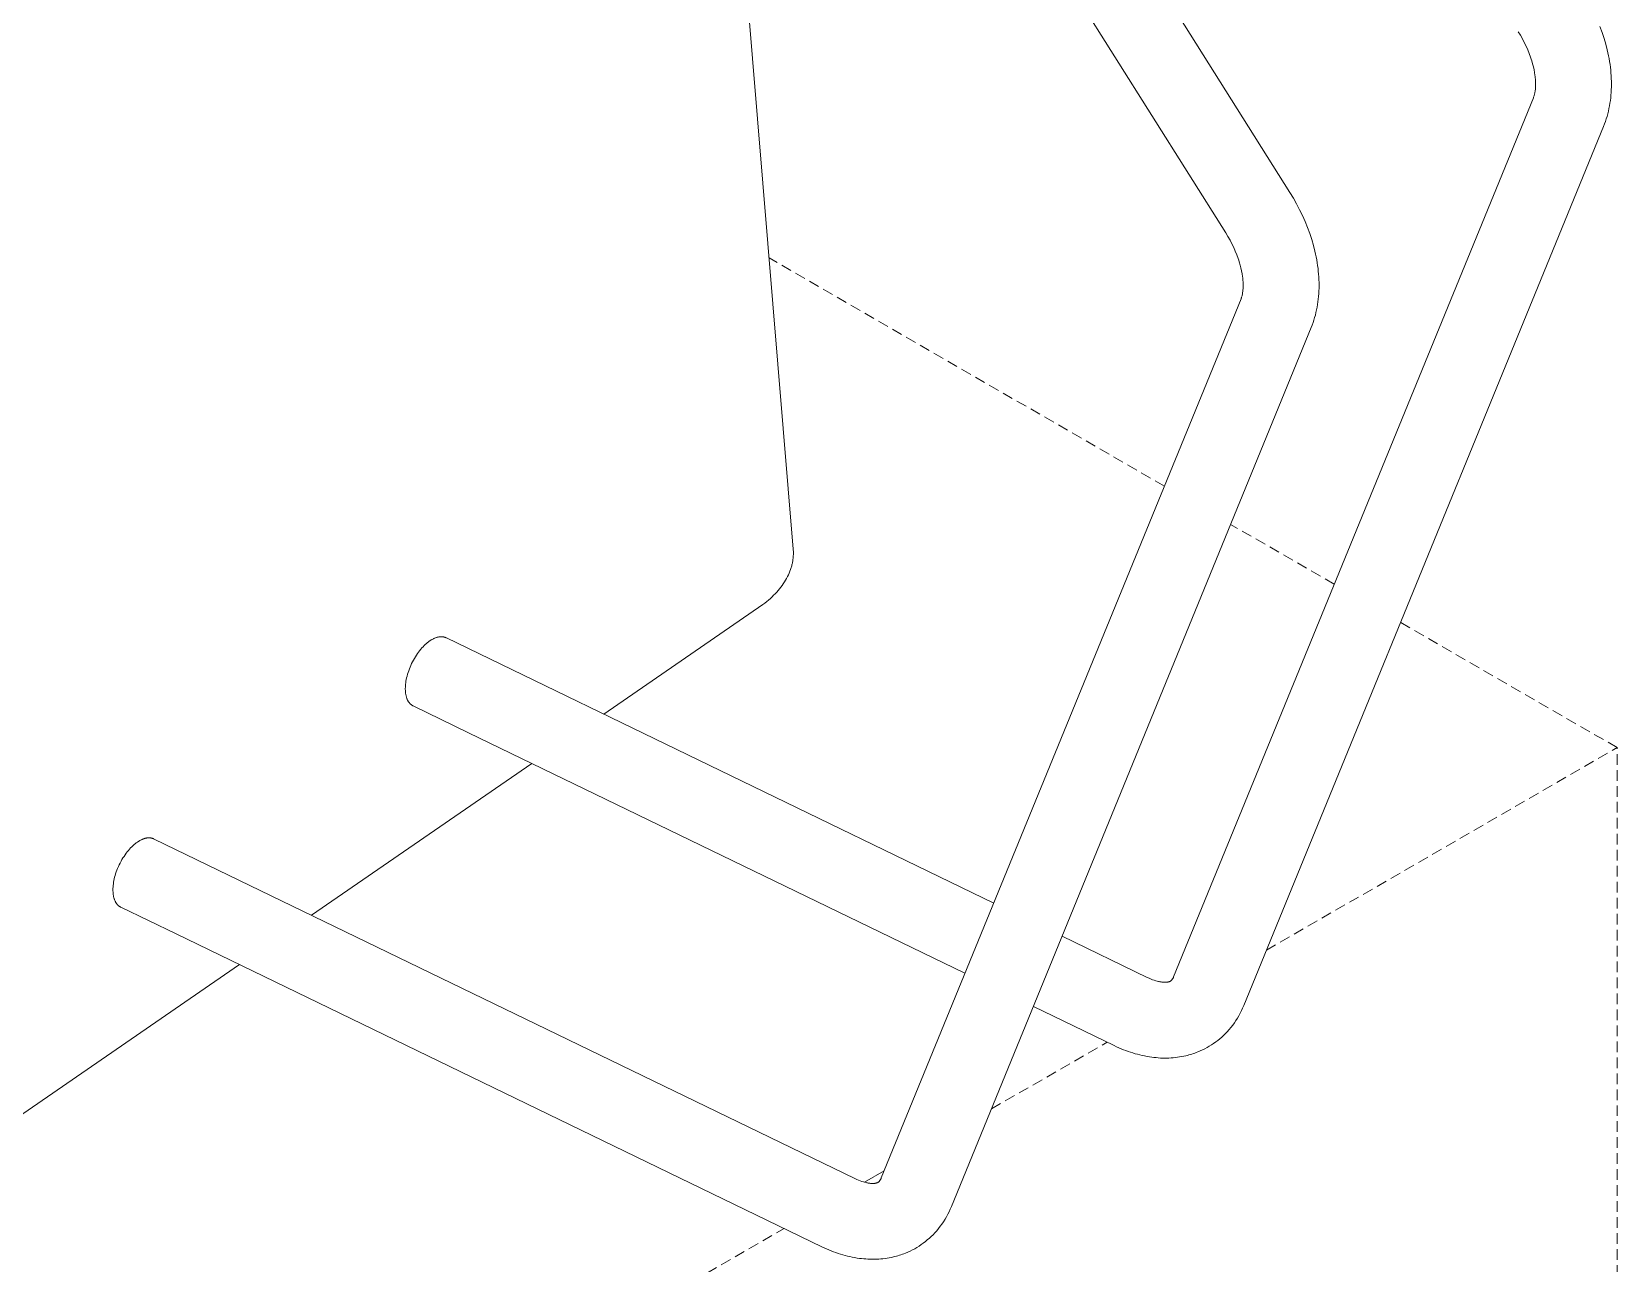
# Model space of a CAD drawing. Header units: millimetres. Extents: x -279 to 4999, y 61 to 3536.
# Drawn here: x 4810.3 to 4999.5, y 1154.3 to 1301.3 of the extents above; entities that cross this region are included whole.
import ezdxf

# ---------------------------------------------------------------- set-up
doc = ezdxf.new("R2010")
doc.units = ezdxf.units.MM
doc.linetypes.add('HIDDEN', pattern=[1.905, 1.27, -0.635])
doc.layers.add('ZANO_R', color=7, linetype='Continuous', lineweight=0)
doc.layers.add('ZANO_R_przerywana', color=7, linetype='HIDDEN', lineweight=0)

msp = doc.modelspace()

# ---------------------------------------------------------------- linework, layer by layer
at = {"layer": 'ZANO_R'}
for p, q in [((4891.04, 1360.84), (4901.14, 1239.51)), ((4913.99, 1355.79), (4960.4, 1282.07)), ((4952.74, 1277.25), (4906.33, 1350.97)), ((4997.39, 1301.89), (4997.65, 1301.17)), ((4987.89, 1300.82), (4987.63, 1301.25)), ((4988.13, 1300.39), (4987.89, 1300.82)), ((4988.36, 1299.96), (4988.13, 1300.39)), ((4988.57, 1299.52), (4988.36, 1299.96)), ((4997.65, 1301.17), (4997.89, 1300.44)), ((4997.89, 1300.44), (4998.09, 1299.75)), ((4998.09, 1299.75), (4998.26, 1299.07)), ((4988.77, 1299.08), (4988.57, 1299.52)), ((4988.94, 1298.64), (4988.77, 1299.08)), ((4989.1, 1298.21), (4988.94, 1298.64)), ((4989.18, 1297.99), (4989.1, 1298.21)), ((4989.25, 1297.78), (4989.18, 1297.99)), ((4989.35, 1297.42), (4989.25, 1297.78)), ((4998.26, 1299.07), (4998.34, 1298.72)), ((4998.34, 1298.72), (4998.41, 1298.38)), ((4998.41, 1298.38), (4998.48, 1298.04)), ((4998.48, 1298.04), (4998.53, 1297.7)), ((4989.44, 1297.06), (4989.35, 1297.42)), ((4989.52, 1296.71), (4989.44, 1297.06)), ((4989.58, 1296.38), (4989.52, 1296.71)), ((4989.63, 1296.05), (4989.58, 1296.38)), ((4989.65, 1295.89), (4989.63, 1296.05)), ((4989.67, 1295.73), (4989.65, 1295.89)), ((4998.53, 1297.7), (4998.59, 1297.35)), ((4998.59, 1297.35), (4998.63, 1297.01)), ((4998.63, 1297.01), (4998.67, 1296.67)), ((4998.67, 1296.67), (4998.7, 1296.33)), ((4998.7, 1296.33), (4998.72, 1295.99)), ((4998.72, 1295.99), (4998.74, 1295.66)), ((4989.59, 1293.84), (4989.61, 1293.93)), ((4989.61, 1293.93), (4989.63, 1294.03)), ((4989.63, 1294.03), (4989.65, 1294.13)), ((4989.65, 1294.13), (4989.66, 1294.24)), ((4989.66, 1294.24), (4989.68, 1294.35)), ((4989.69, 1295.58), (4989.67, 1295.73)), ((4989.68, 1294.35), (4989.69, 1294.47)), ((4989.7, 1295.43), (4989.69, 1295.58)), ((4989.69, 1294.47), (4989.7, 1294.59)), ((4989.7, 1295.28), (4989.7, 1295.43)), ((4989.71, 1295.13), (4989.7, 1295.28)), ((4989.7, 1294.72), (4989.71, 1294.85)), ((4989.7, 1294.59), (4989.7, 1294.72)), ((4989.71, 1294.99), (4989.71, 1295.13)), ((4989.71, 1294.85), (4989.71, 1294.99)), ((4998.72, 1294), (4998.7, 1293.67)), ((4998.74, 1294.33), (4998.72, 1294)), ((4998.74, 1295.66), (4998.75, 1295.32)), ((4998.75, 1294.66), (4998.74, 1294.33)), ((4998.75, 1295.32), (4998.75, 1294.99)), ((4998.75, 1294.99), (4998.75, 1294.66)), ((4946.52, 1188.5), (4989.45, 1293.38)), ((4989.45, 1293.38), (4989.47, 1293.44)), ((4989.47, 1293.44), (4989.5, 1293.51)), ((4989.5, 1293.51), (4989.52, 1293.59)), ((4989.52, 1293.59), (4989.55, 1293.67)), ((4989.55, 1293.67), (4989.57, 1293.75)), ((4989.57, 1293.75), (4989.59, 1293.84)), ((4998.46, 1292.07), (4998.4, 1291.76)), ((4998.53, 1292.39), (4998.46, 1292.07)), ((4998.58, 1292.71), (4998.53, 1292.39)), ((4998.63, 1293.03), (4998.58, 1292.71)), ((4998.67, 1293.35), (4998.63, 1293.03)), ((4998.7, 1293.67), (4998.67, 1293.35)), ((4997.94, 1290.25), (4997.82, 1289.95)), ((4998.04, 1290.54), (4997.94, 1290.25)), ((4998.14, 1290.84), (4998.04, 1290.54)), ((4998.23, 1291.15), (4998.14, 1290.84)), ((4998.32, 1291.45), (4998.23, 1291.15)), ((4998.4, 1291.76), (4998.32, 1291.45)), ((4997.82, 1289.95), (4954.9, 1185.07)), ((4960.4, 1282.07), (4960.81, 1281.39)), ((4960.81, 1281.39), (4961.2, 1280.71)), ((4961.2, 1280.71), (4961.56, 1280.01)), ((4961.56, 1280.01), (4961.9, 1279.31)), ((4961.9, 1279.31), (4962.22, 1278.6)), ((4953, 1276.82), (4952.74, 1277.25)), ((4962.22, 1278.6), (4962.51, 1277.89)), ((4962.51, 1277.89), (4962.77, 1277.17)), ((4962.77, 1277.17), (4963.01, 1276.44)), ((4953.25, 1276.39), (4953, 1276.82)), ((4953.48, 1275.96), (4953.25, 1276.39)), ((4953.69, 1275.52), (4953.48, 1275.96)), ((4953.88, 1275.08), (4953.69, 1275.52)), ((4954.06, 1274.64), (4953.88, 1275.08)), ((4963.01, 1276.44), (4963.21, 1275.75)), ((4963.21, 1275.75), (4963.38, 1275.07)), ((4963.38, 1275.07), (4963.46, 1274.72)), ((4954.22, 1274.21), (4954.06, 1274.64)), ((4954.29, 1273.99), (4954.22, 1274.21)), ((4954.36, 1273.78), (4954.29, 1273.99)), ((4954.47, 1273.41), (4954.36, 1273.78)), ((4954.56, 1273.06), (4954.47, 1273.41)), ((4963.46, 1274.72), (4963.53, 1274.38)), ((4963.53, 1274.38), (4963.59, 1274.04)), ((4963.59, 1274.04), (4963.65, 1273.69)), ((4963.65, 1273.69), (4963.7, 1273.35)), ((4963.7, 1273.35), (4963.75, 1273.01)), ((4954.64, 1272.71), (4954.56, 1273.06)), ((4954.7, 1272.37), (4954.64, 1272.71)), ((4954.75, 1272.05), (4954.7, 1272.37)), ((4954.77, 1271.89), (4954.75, 1272.05)), ((4954.79, 1271.73), (4954.77, 1271.89)), ((4954.8, 1271.58), (4954.79, 1271.73)), ((4954.81, 1271.42), (4954.8, 1271.58)), ((4954.82, 1271.28), (4954.81, 1271.42)), ((4954.82, 1271.13), (4954.82, 1271.28)), ((4963.75, 1273.01), (4963.78, 1272.67)), ((4963.78, 1272.67), (4963.82, 1272.33)), ((4963.82, 1272.33), (4963.84, 1271.99)), ((4963.84, 1271.99), (4963.86, 1271.66)), ((4963.86, 1271.66), (4963.87, 1271.32)), ((4963.87, 1271.32), (4963.87, 1270.98)), ((4911.64, 1164.5), (4954.57, 1269.38)), ((4954.57, 1269.38), (4954.59, 1269.44)), ((4954.59, 1269.44), (4954.62, 1269.51)), ((4954.62, 1269.51), (4954.64, 1269.59)), ((4954.64, 1269.59), (4954.66, 1269.66)), ((4954.66, 1269.66), (4954.69, 1269.75)), ((4954.69, 1269.75), (4954.71, 1269.83)), ((4954.71, 1269.83), (4954.73, 1269.93)), ((4954.73, 1269.93), (4954.75, 1270.03)), ((4954.75, 1270.03), (4954.76, 1270.13)), ((4954.76, 1270.13), (4954.78, 1270.24)), ((4954.78, 1270.24), (4954.79, 1270.35)), ((4954.79, 1270.35), (4954.8, 1270.47)), ((4954.8, 1270.47), (4954.81, 1270.59)), ((4954.81, 1270.59), (4954.82, 1270.72)), ((4954.83, 1270.99), (4954.82, 1271.13)), ((4954.82, 1270.85), (4954.83, 1270.99)), ((4954.82, 1270.72), (4954.82, 1270.85)), ((4963.78, 1269.35), (4963.74, 1269.03)), ((4963.81, 1269.67), (4963.78, 1269.35)), ((4963.84, 1270), (4963.81, 1269.67)), ((4963.86, 1270.32), (4963.84, 1270)), ((4963.87, 1270.65), (4963.86, 1270.32)), ((4963.87, 1270.98), (4963.87, 1270.65)), ((4963.44, 1267.45), (4963.35, 1267.15)), ((4963.51, 1267.76), (4963.44, 1267.45)), ((4963.58, 1268.07), (4963.51, 1267.76)), ((4963.64, 1268.39), (4963.58, 1268.07)), ((4963.7, 1268.71), (4963.64, 1268.39)), ((4963.74, 1269.03), (4963.7, 1268.71)), ((4962.94, 1265.95), (4920.01, 1161.07)), ((4963.05, 1266.25), (4962.94, 1265.95)), ((4963.16, 1266.54), (4963.05, 1266.25)), ((4963.26, 1266.84), (4963.16, 1266.54)), ((4963.35, 1267.15), (4963.26, 1266.84)), ((4901.15, 1239.4), (4901.14, 1239.51)), ((4901.16, 1239.29), (4901.15, 1239.4)), ((4901.16, 1239.18), (4901.16, 1239.29)), ((4901.16, 1239.07), (4901.16, 1239.18)), ((4901.16, 1238.96), (4901.16, 1239.07)), ((4900.82, 1237.09), (4900.86, 1237.2)), ((4900.86, 1237.2), (4900.89, 1237.31)), ((4900.89, 1237.31), (4900.93, 1237.42)), ((4900.93, 1237.42), (4900.96, 1237.53)), ((4900.96, 1237.53), (4900.99, 1237.64)), ((4900.99, 1237.64), (4901.01, 1237.75)), ((4901.01, 1237.75), (4901.04, 1237.86)), ((4901.04, 1237.86), (4901.06, 1237.97)), ((4901.06, 1237.97), (4901.08, 1238.08)), ((4901.08, 1238.08), (4901.1, 1238.19)), ((4901.1, 1238.19), (4901.11, 1238.3)), ((4901.11, 1238.3), (4901.13, 1238.41)), ((4901.13, 1238.41), (4901.14, 1238.52)), ((4901.14, 1238.52), (4901.15, 1238.63)), ((4901.15, 1238.74), (4901.16, 1238.85)), ((4901.15, 1238.63), (4901.15, 1238.74)), ((4901.16, 1238.85), (4901.16, 1238.96)), ((4899.81, 1235.18), (4899.95, 1235.39)), ((4899.95, 1235.39), (4900.09, 1235.6)), ((4900.09, 1235.6), (4900.22, 1235.81)), ((4900.22, 1235.81), (4900.35, 1236.03)), ((4900.35, 1236.03), (4900.46, 1236.24)), ((4900.46, 1236.24), (4900.56, 1236.45)), ((4900.56, 1236.45), (4900.65, 1236.66)), ((4900.65, 1236.66), (4900.74, 1236.87)), ((4900.74, 1236.87), (4900.82, 1237.09)), ((4897.98, 1233.26), (4898.2, 1233.44)), ((4898.2, 1233.44), (4898.41, 1233.63)), ((4898.41, 1233.63), (4898.61, 1233.82)), ((4898.61, 1233.82), (4898.8, 1234.01)), ((4898.8, 1234.01), (4898.99, 1234.2)), ((4898.99, 1234.2), (4899.18, 1234.4)), ((4899.18, 1234.4), (4899.34, 1234.59)), ((4899.34, 1234.59), (4899.5, 1234.78)), ((4899.5, 1234.78), (4899.66, 1234.98)), ((4899.66, 1234.98), (4899.81, 1235.18)), ((4897.53, 1232.91), (4878.53, 1219.84)), ((4897.53, 1232.91), (4897.76, 1233.08)), ((4897.76, 1233.08), (4897.98, 1233.26)), ((4856.83, 1227.72), (4856.7, 1227.57)), ((4856.97, 1227.87), (4856.83, 1227.72)), ((4857.11, 1228.01), (4856.97, 1227.87)), ((4857.24, 1228.14), (4857.11, 1228.01)), ((4857.38, 1228.26), (4857.24, 1228.14)), ((4857.44, 1228.31), (4857.38, 1228.26)), ((4857.51, 1228.37), (4857.44, 1228.31)), ((4857.57, 1228.42), (4857.51, 1228.37)), ((4857.64, 1228.47), (4857.57, 1228.42)), ((4857.71, 1228.52), (4857.64, 1228.47)), ((4857.77, 1228.56), (4857.71, 1228.52)), ((4857.83, 1228.6), (4857.77, 1228.56)), ((4857.89, 1228.64), (4857.83, 1228.6)), ((4857.96, 1228.68), (4857.89, 1228.64)), ((4858.02, 1228.72), (4857.96, 1228.68)), ((4858.08, 1228.75), (4858.02, 1228.72)), ((4858.15, 1228.79), (4858.08, 1228.75)), ((4858.21, 1228.82), (4858.15, 1228.79)), ((4858.27, 1228.85), (4858.21, 1228.82)), ((4858.34, 1228.88), (4858.27, 1228.85)), ((4858.4, 1228.91), (4858.34, 1228.88)), ((4858.47, 1228.93), (4858.4, 1228.91)), ((4858.53, 1228.96), (4858.47, 1228.93)), ((4858.6, 1228.98), (4858.53, 1228.96)), ((4858.66, 1229), (4858.6, 1228.98)), ((4858.72, 1229.01), (4858.66, 1229)), ((4858.79, 1229.03), (4858.72, 1229.01)), ((4858.85, 1229.04), (4858.79, 1229.03)), ((4858.92, 1229.05), (4858.85, 1229.04)), ((4858.95, 1229.06), (4858.92, 1229.05)), ((4858.98, 1229.06), (4858.95, 1229.06)), ((4859.01, 1229.06), (4858.98, 1229.06)), ((4859.04, 1229.06), (4859.01, 1229.06)), ((4859.07, 1229.07), (4859.04, 1229.06)), ((4859.1, 1229.07), (4859.07, 1229.07)), ((4859.14, 1229.07), (4859.1, 1229.07)), ((4859.17, 1229.07), (4859.14, 1229.07)), ((4859.2, 1229.07), (4859.17, 1229.07)), ((4859.23, 1229.07), (4859.2, 1229.07)), ((4859.26, 1229.06), (4859.23, 1229.07)), ((4859.29, 1229.06), (4859.26, 1229.06)), ((4859.32, 1229.06), (4859.29, 1229.06)), ((4859.35, 1229.06), (4859.32, 1229.06)), ((4859.38, 1229.05), (4859.35, 1229.06)), ((4859.41, 1229.05), (4859.38, 1229.05)), ((4859.44, 1229.04), (4859.41, 1229.05)), ((4859.46, 1229.03), (4859.44, 1229.04)), ((4859.49, 1229.03), (4859.46, 1229.03)), ((4859.52, 1229.02), (4859.49, 1229.03)), ((4859.55, 1229.01), (4859.52, 1229.02)), ((4859.58, 1229), (4859.55, 1229.01)), ((4859.61, 1228.99), (4859.58, 1229)), ((4859.63, 1228.98), (4859.61, 1228.99)), ((4859.66, 1228.97), (4859.63, 1228.98)), ((4859.69, 1228.96), (4859.66, 1228.97)), ((4859.71, 1228.95), (4859.69, 1228.96)), ((4859.74, 1228.94), (4859.71, 1228.95)), ((4859.77, 1228.92), (4925.06, 1197.29)), ((4855.61, 1225.86), (4855.51, 1225.64)), ((4855.71, 1226.07), (4855.61, 1225.86)), ((4855.82, 1226.27), (4855.71, 1226.07)), ((4855.94, 1226.48), (4855.82, 1226.27)), ((4856.06, 1226.67), (4855.94, 1226.48)), ((4856.18, 1226.87), (4856.06, 1226.67)), ((4856.31, 1227.05), (4856.18, 1226.87)), ((4856.43, 1227.23), (4856.31, 1227.05)), ((4856.57, 1227.4), (4856.43, 1227.23)), ((4856.7, 1227.57), (4856.57, 1227.4)), ((4854.98, 1223.96), (4854.94, 1223.77)), ((4855.02, 1224.16), (4854.98, 1223.96)), ((4855.07, 1224.37), (4855.02, 1224.16)), ((4855.12, 1224.58), (4855.07, 1224.37)), ((4855.19, 1224.79), (4855.12, 1224.58)), ((4855.26, 1225), (4855.19, 1224.79)), ((4855.34, 1225.22), (4855.26, 1225)), ((4855.42, 1225.43), (4855.34, 1225.22)), ((4855.51, 1225.64), (4855.42, 1225.43)), ((4854.87, 1223.04), (4854.86, 1222.87)), ((4854.86, 1222.87), (4854.86, 1222.78)), ((4854.86, 1222.78), (4854.87, 1222.7)), ((4854.89, 1223.39), (4854.87, 1223.21)), ((4854.87, 1223.21), (4854.87, 1223.04)), ((4854.87, 1222.7), (4854.87, 1222.61)), ((4854.87, 1222.61), (4854.88, 1222.53)), ((4854.88, 1222.53), (4854.88, 1222.45)), ((4854.88, 1222.45), (4854.89, 1222.36)), ((4854.91, 1223.57), (4854.89, 1223.39)), ((4854.89, 1222.36), (4854.9, 1222.28)), ((4854.9, 1222.28), (4854.92, 1222.2)), ((4854.94, 1223.77), (4854.91, 1223.57)), ((4854.92, 1222.2), (4854.93, 1222.12)), ((4854.93, 1222.12), (4854.95, 1222.04)), ((4854.95, 1222.04), (4854.97, 1221.96)), ((4854.97, 1221.96), (4854.99, 1221.89)), ((4854.99, 1221.89), (4855.01, 1221.81)), ((4855.01, 1221.81), (4855.03, 1221.74)), ((4855.03, 1221.74), (4855.06, 1221.67)), ((4855.06, 1221.67), (4855.09, 1221.6)), ((4855.09, 1221.6), (4855.12, 1221.53)), ((4855.12, 1221.53), (4855.13, 1221.5)), ((4855.13, 1221.5), (4855.15, 1221.47)), ((4855.15, 1221.47), (4855.17, 1221.43)), ((4855.17, 1221.43), (4855.18, 1221.4)), ((4855.18, 1221.4), (4855.2, 1221.37)), ((4855.2, 1221.37), (4855.22, 1221.34)), ((4855.22, 1221.34), (4855.24, 1221.31)), ((4855.24, 1221.31), (4855.26, 1221.28)), ((4855.26, 1221.28), (4855.28, 1221.25)), ((4855.28, 1221.25), (4855.3, 1221.22)), ((4855.3, 1221.22), (4855.32, 1221.2)), ((4855.32, 1221.2), (4855.34, 1221.17)), ((4855.34, 1221.17), (4855.36, 1221.14)), ((4855.36, 1221.14), (4855.38, 1221.12)), ((4855.38, 1221.12), (4855.41, 1221.09)), ((4855.41, 1221.09), (4855.43, 1221.07)), ((4855.43, 1221.07), (4855.45, 1221.04)), ((4855.45, 1221.04), (4855.48, 1221.02)), ((4855.48, 1221.02), (4855.5, 1221)), ((4855.5, 1221), (4855.53, 1220.98)), ((4855.53, 1220.98), (4855.55, 1220.96)), ((4855.55, 1220.96), (4855.58, 1220.93)), ((4855.58, 1220.93), (4855.6, 1220.92)), ((4855.6, 1220.92), (4855.63, 1220.9)), ((4855.63, 1220.9), (4855.66, 1220.88)), ((4855.66, 1220.88), (4855.69, 1220.86)), ((4855.69, 1220.86), (4855.71, 1220.84)), ((4855.71, 1220.84), (4855.74, 1220.83)), ((4855.74, 1220.83), (4855.77, 1220.81)), ((4855.77, 1220.81), (4855.8, 1220.8)), ((4862.4, 1217.6), (4855.8, 1220.8)), ((4921.63, 1188.91), (4862.4, 1217.6)), ((4869.96, 1213.94), (4843.65, 1195.83)), ((4823.84, 1205.01), (4823.78, 1204.99)), ((4823.9, 1205.03), (4823.84, 1205.01)), ((4823.97, 1205.04), (4823.9, 1205.03)), ((4824.03, 1205.05), (4823.97, 1205.04)), ((4824.06, 1205.05), (4824.03, 1205.05)), ((4824.1, 1205.06), (4824.06, 1205.05)), ((4824.13, 1205.06), (4824.1, 1205.06)), ((4824.16, 1205.06), (4824.13, 1205.06)), ((4824.19, 1205.06), (4824.16, 1205.06)), ((4824.22, 1205.07), (4824.19, 1205.06)), ((4824.25, 1205.07), (4824.22, 1205.07)), ((4824.28, 1205.07), (4824.25, 1205.07)), ((4824.31, 1205.07), (4824.28, 1205.07)), ((4824.34, 1205.06), (4824.31, 1205.07)), ((4824.37, 1205.06), (4824.34, 1205.06)), ((4824.4, 1205.06), (4824.37, 1205.06)), ((4824.43, 1205.06), (4824.4, 1205.06)), ((4824.46, 1205.05), (4824.43, 1205.06)), ((4824.49, 1205.05), (4824.46, 1205.05)), ((4824.52, 1205.04), (4824.49, 1205.05)), ((4824.55, 1205.04), (4824.52, 1205.04)), ((4824.58, 1205.03), (4824.55, 1205.04)), ((4824.61, 1205.03), (4824.58, 1205.03)), ((4824.64, 1205.02), (4824.61, 1205.03)), ((4824.67, 1205.01), (4824.64, 1205.02)), ((4824.69, 1205), (4824.67, 1205.01)), ((4821.55, 1203.23), (4821.42, 1203.05)), ((4821.68, 1203.4), (4821.55, 1203.23)), ((4821.82, 1203.56), (4821.68, 1203.4)), ((4821.95, 1203.72), (4821.82, 1203.56)), ((4822.09, 1203.87), (4821.95, 1203.72)), ((4822.22, 1204.01), (4822.09, 1203.87)), ((4822.36, 1204.13), (4822.22, 1204.01)), ((4822.49, 1204.25), (4822.36, 1204.13)), ((4822.56, 1204.31), (4822.49, 1204.25)), ((4822.63, 1204.37), (4822.56, 1204.31)), ((4822.69, 1204.42), (4822.63, 1204.37)), ((4822.76, 1204.47), (4822.69, 1204.42)), ((4822.82, 1204.51), (4822.76, 1204.47)), ((4822.89, 1204.56), (4822.82, 1204.51)), ((4822.95, 1204.6), (4822.89, 1204.56)), ((4823.01, 1204.64), (4822.95, 1204.6)), ((4823.07, 1204.68), (4823.01, 1204.64)), ((4823.13, 1204.72), (4823.07, 1204.68)), ((4823.2, 1204.75), (4823.13, 1204.72)), ((4823.26, 1204.79), (4823.2, 1204.75)), ((4823.33, 1204.82), (4823.26, 1204.79)), ((4823.39, 1204.85), (4823.33, 1204.82)), ((4823.45, 1204.88), (4823.39, 1204.85)), ((4823.52, 1204.91), (4823.45, 1204.88)), ((4823.58, 1204.93), (4823.52, 1204.91)), ((4823.65, 1204.95), (4823.58, 1204.93)), ((4823.71, 1204.98), (4823.65, 1204.95)), ((4823.78, 1204.99), (4823.71, 1204.98)), ((4824.72, 1204.99), (4824.69, 1205)), ((4824.75, 1204.98), (4824.72, 1204.99)), ((4824.78, 1204.97), (4824.75, 1204.98)), ((4824.8, 1204.96), (4824.78, 1204.97)), ((4824.83, 1204.95), (4824.8, 1204.96)), ((4824.86, 1204.94), (4824.83, 1204.95)), ((4824.89, 1204.92), (4908.5, 1164.42)), ((4820.54, 1201.43), (4820.45, 1201.21)), ((4820.63, 1201.64), (4820.54, 1201.43)), ((4820.73, 1201.85), (4820.63, 1201.64)), ((4820.83, 1202.06), (4820.73, 1201.85)), ((4820.94, 1202.27), (4820.83, 1202.06)), ((4821.05, 1202.47), (4820.94, 1202.27)), ((4821.17, 1202.67), (4821.05, 1202.47)), ((4821.3, 1202.86), (4821.17, 1202.67)), ((4821.42, 1203.05), (4821.3, 1202.86)), ((4820.01, 1199.39), (4819.99, 1199.21)), ((4820.03, 1199.57), (4820.01, 1199.39)), ((4820.06, 1199.76), (4820.03, 1199.57)), ((4820.09, 1199.96), (4820.06, 1199.76)), ((4820.13, 1200.16), (4820.09, 1199.96)), ((4820.18, 1200.37), (4820.13, 1200.16)), ((4820.24, 1200.58), (4820.18, 1200.37)), ((4820.3, 1200.79), (4820.24, 1200.58)), ((4820.38, 1201), (4820.3, 1200.79)), ((4820.45, 1201.21), (4820.38, 1201)), ((4819.99, 1199.21), (4819.98, 1199.03)), ((4819.98, 1199.03), (4819.98, 1198.87)), ((4819.98, 1198.87), (4819.98, 1198.78)), ((4819.98, 1198.78), (4819.98, 1198.7)), ((4819.98, 1198.7), (4819.99, 1198.61)), ((4819.99, 1198.61), (4819.99, 1198.53)), ((4819.99, 1198.53), (4820, 1198.44)), ((4820, 1198.44), (4820.01, 1198.36)), ((4820.01, 1198.36), (4820.02, 1198.28)), ((4820.02, 1198.28), (4820.03, 1198.2)), ((4820.03, 1198.2), (4820.05, 1198.12)), ((4820.05, 1198.12), (4820.06, 1198.04)), ((4820.06, 1198.04), (4820.08, 1197.96)), ((4820.08, 1197.96), (4820.1, 1197.89)), ((4820.1, 1197.89), (4820.13, 1197.81)), ((4820.13, 1197.81), (4820.15, 1197.74)), ((4820.15, 1197.74), (4820.18, 1197.67)), ((4820.18, 1197.67), (4820.2, 1197.6)), ((4820.2, 1197.6), (4820.23, 1197.53)), ((4820.23, 1197.53), (4820.25, 1197.5)), ((4820.25, 1197.5), (4820.27, 1197.46)), ((4820.27, 1197.46), (4820.28, 1197.43)), ((4820.28, 1197.43), (4820.3, 1197.4)), ((4820.3, 1197.4), (4820.32, 1197.37)), ((4820.32, 1197.37), (4820.34, 1197.34)), ((4820.34, 1197.34), (4820.36, 1197.31)), ((4820.36, 1197.31), (4820.38, 1197.28)), ((4820.38, 1197.28), (4820.4, 1197.25)), ((4820.4, 1197.25), (4820.42, 1197.22)), ((4820.42, 1197.22), (4820.44, 1197.19)), ((4820.44, 1197.19), (4820.46, 1197.17)), ((4820.46, 1197.17), (4820.48, 1197.14)), ((4820.48, 1197.14), (4820.5, 1197.11)), ((4820.5, 1197.11), (4820.52, 1197.09)), ((4820.52, 1197.09), (4820.55, 1197.07)), ((4820.55, 1197.07), (4820.57, 1197.04)), ((4820.57, 1197.04), (4820.59, 1197.02)), ((4820.59, 1197.02), (4820.62, 1197)), ((4820.62, 1197), (4820.64, 1196.97)), ((4820.64, 1196.97), (4820.67, 1196.95)), ((4820.67, 1196.95), (4820.69, 1196.93)), ((4820.69, 1196.93), (4820.72, 1196.91)), ((4820.72, 1196.91), (4820.75, 1196.89)), ((4820.75, 1196.89), (4820.77, 1196.88)), ((4820.77, 1196.88), (4820.8, 1196.86)), ((4820.8, 1196.86), (4820.83, 1196.84)), ((4820.83, 1196.84), (4820.86, 1196.83)), ((4820.86, 1196.83), (4820.89, 1196.81)), ((4820.89, 1196.81), (4820.91, 1196.8)), ((4827.52, 1193.6), (4820.91, 1196.8)), ((4904.55, 1156.28), (4827.52, 1193.6)), ((4933.22, 1193.34), (4943.38, 1188.42)), ((4835.08, 1189.94), (4801.46, 1166.8)), ((4943.38, 1188.42), (4943.6, 1188.32)), ((4943.6, 1188.32), (4943.83, 1188.22)), ((4943.83, 1188.22), (4944.02, 1188.14)), ((4944.02, 1188.14), (4944.21, 1188.08)), ((4944.21, 1188.08), (4944.39, 1188.02)), ((4944.39, 1188.02), (4944.57, 1187.97)), ((4946.15, 1187.97), (4946.17, 1187.98)), ((4946.17, 1187.98), (4946.2, 1188)), ((4946.2, 1188), (4946.23, 1188.03)), ((4946.23, 1188.03), (4946.25, 1188.06)), ((4946.25, 1188.06), (4946.28, 1188.08)), ((4946.28, 1188.08), (4946.3, 1188.11)), ((4946.3, 1188.11), (4946.33, 1188.14)), ((4946.33, 1188.14), (4946.35, 1188.17)), ((4946.35, 1188.17), (4946.37, 1188.2)), ((4946.37, 1188.2), (4946.4, 1188.23)), ((4946.4, 1188.23), (4946.42, 1188.26)), ((4946.42, 1188.26), (4946.43, 1188.29)), ((4946.43, 1188.29), (4946.45, 1188.33)), ((4946.45, 1188.33), (4946.47, 1188.36)), ((4946.47, 1188.36), (4946.49, 1188.39)), ((4946.49, 1188.39), (4946.5, 1188.43)), ((4946.5, 1188.43), (4946.51, 1188.46)), ((4946.51, 1188.46), (4946.52, 1188.5)), ((4944.57, 1187.97), (4944.73, 1187.93)), ((4944.73, 1187.93), (4944.81, 1187.91)), ((4944.81, 1187.91), (4944.89, 1187.9)), ((4944.89, 1187.9), (4944.96, 1187.88)), ((4944.96, 1187.88), (4945.04, 1187.87)), ((4945.04, 1187.87), (4945.11, 1187.86)), ((4945.11, 1187.86), (4945.17, 1187.85)), ((4945.17, 1187.85), (4945.24, 1187.85)), ((4945.24, 1187.85), (4945.3, 1187.84)), ((4945.3, 1187.84), (4945.36, 1187.84)), ((4945.36, 1187.84), (4945.42, 1187.83)), ((4945.42, 1187.83), (4945.47, 1187.83)), ((4945.47, 1187.83), (4945.52, 1187.83)), ((4945.52, 1187.83), (4945.57, 1187.83)), ((4945.57, 1187.83), (4945.62, 1187.84)), ((4945.62, 1187.84), (4945.66, 1187.84)), ((4945.66, 1187.84), (4945.71, 1187.84)), ((4945.71, 1187.84), (4945.75, 1187.85)), ((4945.75, 1187.85), (4945.78, 1187.85)), ((4945.78, 1187.85), (4945.82, 1187.86)), ((4945.82, 1187.86), (4945.85, 1187.86)), ((4945.85, 1187.86), (4945.88, 1187.87)), ((4945.88, 1187.87), (4945.91, 1187.88)), ((4945.91, 1187.88), (4945.94, 1187.88)), ((4945.94, 1187.88), (4945.96, 1187.89)), ((4945.96, 1187.89), (4945.98, 1187.89)), ((4945.98, 1187.89), (4946, 1187.9)), ((4946, 1187.9), (4946.02, 1187.91)), ((4946.02, 1187.91), (4946.04, 1187.91)), ((4946.04, 1187.91), (4946.06, 1187.92)), ((4946.06, 1187.92), (4946.07, 1187.93)), ((4946.07, 1187.93), (4946.09, 1187.93)), ((4946.09, 1187.93), (4946.1, 1187.94)), ((4946.1, 1187.94), (4946.11, 1187.95)), ((4946.11, 1187.95), (4946.13, 1187.95)), ((4946.13, 1187.95), (4946.14, 1187.96)), ((4946.14, 1187.96), (4946.15, 1187.97)), ((4939.44, 1180.28), (4929.79, 1184.95)), ((4954.62, 1184.45), (4954.47, 1184.15)), ((4954.76, 1184.76), (4954.62, 1184.45)), ((4954.9, 1185.07), (4954.76, 1184.76)), ((4953.36, 1182.45), (4953.14, 1182.19)), ((4953.57, 1182.72), (4953.36, 1182.45)), ((4953.77, 1182.99), (4953.57, 1182.72)), ((4953.96, 1183.27), (4953.77, 1182.99)), ((4954.14, 1183.56), (4953.96, 1183.27)), ((4954.31, 1183.85), (4954.14, 1183.56)), ((4954.47, 1184.15), (4954.31, 1183.85)), ((4951.3, 1180.53), (4951.04, 1180.36)), ((4951.55, 1180.71), (4951.3, 1180.53)), ((4951.79, 1180.89), (4951.55, 1180.71)), ((4952.03, 1181.09), (4951.79, 1180.89)), ((4952.26, 1181.29), (4952.03, 1181.09)), ((4952.49, 1181.5), (4952.26, 1181.29)), ((4952.71, 1181.71), (4952.49, 1181.5)), ((4952.92, 1181.94), (4952.71, 1181.71)), ((4953.14, 1182.19), (4952.92, 1181.94)), ((4939.71, 1180.15), (4939.44, 1180.28)), ((4939.98, 1180.03), (4939.71, 1180.15)), ((4940.26, 1179.91), (4939.98, 1180.03)), ((4940.54, 1179.79), (4940.26, 1179.91)), ((4940.81, 1179.69), (4940.54, 1179.79)), ((4941.09, 1179.59), (4940.81, 1179.69)), ((4941.37, 1179.49), (4941.09, 1179.59)), ((4941.65, 1179.4), (4941.37, 1179.49)), ((4941.93, 1179.31), (4941.65, 1179.4)), ((4942.22, 1179.24), (4941.93, 1179.31)), ((4942.5, 1179.16), (4942.22, 1179.24)), ((4942.78, 1179.1), (4942.5, 1179.16)), ((4943.06, 1179.04), (4942.78, 1179.1)), ((4943.35, 1178.98), (4943.06, 1179.04)), ((4943.63, 1178.94), (4943.35, 1178.98)), ((4943.92, 1178.9), (4943.63, 1178.94)), ((4944.17, 1178.86), (4943.92, 1178.9)), ((4944.43, 1178.84), (4944.17, 1178.86)), ((4944.69, 1178.82), (4944.43, 1178.84)), ((4944.94, 1178.8), (4944.69, 1178.82)), ((4945.2, 1178.79), (4944.94, 1178.8)), ((4945.46, 1178.79), (4945.2, 1178.79)), ((4945.71, 1178.79), (4945.46, 1178.79)), ((4945.97, 1178.8), (4945.71, 1178.79)), ((4946.22, 1178.81), (4945.97, 1178.8)), ((4946.48, 1178.83), (4946.22, 1178.81)), ((4946.73, 1178.86), (4946.48, 1178.83)), ((4946.98, 1178.89), (4946.73, 1178.86)), ((4947.23, 1178.92), (4946.98, 1178.89)), ((4947.48, 1178.97), (4947.23, 1178.92)), ((4947.73, 1179.01), (4947.48, 1178.97)), ((4947.98, 1179.07), (4947.73, 1179.01)), ((4948.16, 1179.11), (4947.98, 1179.07)), ((4948.34, 1179.16), (4948.16, 1179.11)), ((4948.52, 1179.21), (4948.34, 1179.16)), ((4948.7, 1179.27), (4948.52, 1179.21)), ((4948.88, 1179.32), (4948.7, 1179.27)), ((4949.05, 1179.39), (4948.88, 1179.32)), ((4949.23, 1179.45), (4949.05, 1179.39)), ((4949.4, 1179.52), (4949.23, 1179.45)), ((4949.69, 1179.64), (4949.4, 1179.52)), ((4949.97, 1179.76), (4949.69, 1179.64)), ((4950.24, 1179.9), (4949.97, 1179.76)), ((4950.51, 1180.04), (4950.24, 1179.9)), ((4950.78, 1180.2), (4950.51, 1180.04)), ((4951.04, 1180.36), (4950.78, 1180.2)), ((4909.64, 1163.98), (4911.98, 1165.33)), ((4908.5, 1164.42), (4908.72, 1164.31)), ((4908.72, 1164.31), (4908.94, 1164.22)), ((4908.94, 1164.22), (4909.14, 1164.14)), ((4909.14, 1164.14), (4909.33, 1164.08)), ((4909.33, 1164.08), (4909.51, 1164.02)), ((4909.51, 1164.02), (4909.68, 1163.97)), ((4909.68, 1163.97), (4909.85, 1163.93)), ((4909.85, 1163.93), (4909.93, 1163.91)), ((4909.93, 1163.91), (4910, 1163.9)), ((4910, 1163.9), (4910.08, 1163.88)), ((4910.08, 1163.88), (4910.15, 1163.87)), ((4910.15, 1163.87), (4910.22, 1163.86)), ((4910.22, 1163.86), (4910.29, 1163.85)), ((4910.29, 1163.85), (4910.36, 1163.84)), ((4910.36, 1163.84), (4910.42, 1163.84)), ((4910.42, 1163.84), (4910.48, 1163.84)), ((4910.48, 1163.84), (4910.54, 1163.83)), ((4910.54, 1163.83), (4910.59, 1163.83)), ((4910.59, 1163.83), (4910.64, 1163.83)), ((4910.64, 1163.83), (4910.69, 1163.83)), ((4910.69, 1163.83), (4910.74, 1163.83)), ((4910.74, 1163.83), (4910.78, 1163.84)), ((4910.78, 1163.84), (4910.82, 1163.84)), ((4910.82, 1163.84), (4910.86, 1163.84)), ((4910.86, 1163.84), (4910.9, 1163.85)), ((4910.9, 1163.85), (4910.93, 1163.85)), ((4910.93, 1163.85), (4910.97, 1163.86)), ((4910.97, 1163.86), (4911, 1163.87)), ((4911, 1163.87), (4911.03, 1163.87)), ((4911.03, 1163.87), (4911.05, 1163.88)), ((4911.05, 1163.88), (4911.08, 1163.89)), ((4911.08, 1163.89), (4911.1, 1163.89)), ((4911.1, 1163.89), (4911.12, 1163.9)), ((4911.12, 1163.9), (4911.14, 1163.9)), ((4911.14, 1163.9), (4911.16, 1163.91)), ((4911.16, 1163.91), (4911.17, 1163.92)), ((4911.17, 1163.92), (4911.19, 1163.92)), ((4911.19, 1163.92), (4911.2, 1163.93)), ((4911.2, 1163.93), (4911.22, 1163.94)), ((4911.22, 1163.94), (4911.23, 1163.94)), ((4911.23, 1163.94), (4911.24, 1163.95)), ((4911.24, 1163.95), (4911.25, 1163.96)), ((4911.25, 1163.96), (4911.26, 1163.97)), ((4911.26, 1163.97), (4911.29, 1163.98)), ((4911.29, 1163.98), (4911.31, 1164)), ((4911.31, 1164), (4911.34, 1164.03)), ((4911.34, 1164.03), (4911.37, 1164.05)), ((4911.37, 1164.05), (4911.4, 1164.08)), ((4911.4, 1164.08), (4911.42, 1164.11)), ((4911.42, 1164.11), (4911.45, 1164.14)), ((4911.45, 1164.14), (4911.47, 1164.17)), ((4911.47, 1164.17), (4911.49, 1164.2)), ((4911.49, 1164.2), (4911.51, 1164.23)), ((4911.51, 1164.23), (4911.53, 1164.26)), ((4911.53, 1164.26), (4911.55, 1164.29)), ((4911.55, 1164.29), (4911.57, 1164.32)), ((4911.57, 1164.32), (4911.59, 1164.36)), ((4911.59, 1164.36), (4911.6, 1164.39)), ((4911.6, 1164.39), (4911.62, 1164.43)), ((4911.62, 1164.43), (4911.63, 1164.46)), ((4911.63, 1164.46), (4911.64, 1164.5)), ((4919.42, 1159.85), (4919.25, 1159.56)), ((4919.59, 1160.15), (4919.42, 1159.85)), ((4919.74, 1160.45), (4919.59, 1160.15)), ((4919.88, 1160.76), (4919.74, 1160.45)), ((4920.01, 1161.07), (4919.88, 1160.76)), ((4918.03, 1157.93), (4917.82, 1157.71)), ((4918.26, 1158.19), (4918.03, 1157.93)), ((4918.47, 1158.45), (4918.26, 1158.19)), ((4918.68, 1158.72), (4918.47, 1158.45)), ((4918.88, 1158.99), (4918.68, 1158.72)), ((4919.07, 1159.27), (4918.88, 1158.99)), ((4919.25, 1159.56), (4919.07, 1159.27)), ((4904.83, 1156.15), (4904.55, 1156.28)), ((4905.1, 1156.02), (4904.83, 1156.15)), ((4905.38, 1155.91), (4905.1, 1156.02)), ((4905.65, 1155.79), (4905.38, 1155.91)), ((4915.36, 1155.9), (4915.08, 1155.76)), ((4915.63, 1156.04), (4915.36, 1155.9)), ((4915.89, 1156.2), (4915.63, 1156.04)), ((4916.16, 1156.36), (4915.89, 1156.2)), ((4916.41, 1156.53), (4916.16, 1156.36)), ((4916.66, 1156.71), (4916.41, 1156.53)), ((4916.91, 1156.89), (4916.66, 1156.71)), ((4917.14, 1157.09), (4916.91, 1156.89)), ((4917.38, 1157.29), (4917.14, 1157.09)), ((4917.6, 1157.5), (4917.38, 1157.29)), ((4917.82, 1157.71), (4917.6, 1157.5)), ((4905.93, 1155.69), (4905.65, 1155.79)), ((4906.21, 1155.58), (4905.93, 1155.69)), ((4906.49, 1155.49), (4906.21, 1155.58)), ((4906.77, 1155.4), (4906.49, 1155.49)), ((4907.05, 1155.31), (4906.77, 1155.4)), ((4907.33, 1155.23), (4907.05, 1155.31)), ((4907.61, 1155.16), (4907.33, 1155.23)), ((4907.9, 1155.1), (4907.61, 1155.16)), ((4908.18, 1155.04), (4907.9, 1155.1)), ((4908.46, 1154.98), (4908.18, 1155.04)), ((4908.75, 1154.93), (4908.46, 1154.98)), ((4909.03, 1154.89), (4908.75, 1154.93)), ((4909.29, 1154.86), (4909.03, 1154.89)), ((4909.55, 1154.84), (4909.29, 1154.86)), ((4909.8, 1154.82), (4909.55, 1154.84)), ((4910.06, 1154.8), (4909.8, 1154.82)), ((4910.32, 1154.79), (4910.06, 1154.8)), ((4910.57, 1154.79), (4910.32, 1154.79)), ((4910.83, 1154.79), (4910.57, 1154.79)), ((4911.08, 1154.8), (4910.83, 1154.79)), ((4911.34, 1154.81), (4911.08, 1154.8)), ((4911.59, 1154.83), (4911.34, 1154.81)), ((4911.84, 1154.85), (4911.59, 1154.83)), ((4912.1, 1154.88), (4911.84, 1154.85)), ((4912.35, 1154.92), (4912.1, 1154.88)), ((4912.6, 1154.96), (4912.35, 1154.92)), ((4912.85, 1155.01), (4912.6, 1154.96)), ((4913.09, 1155.07), (4912.85, 1155.01)), ((4913.27, 1155.11), (4913.09, 1155.07)), ((4913.46, 1155.16), (4913.27, 1155.11)), ((4913.64, 1155.21), (4913.46, 1155.16)), ((4913.81, 1155.26), (4913.64, 1155.21)), ((4913.99, 1155.32), (4913.81, 1155.26)), ((4914.17, 1155.38), (4913.99, 1155.32)), ((4914.34, 1155.45), (4914.17, 1155.38)), ((4914.52, 1155.52), (4914.34, 1155.45)), ((4914.8, 1155.63), (4914.52, 1155.52)), ((4915.08, 1155.76), (4914.8, 1155.63))]:
    msp.add_line(p, q, dxfattribs=at)
at = {"layer": 'ZANO_R_przerywana'}
for p, q in [((4945.42, 1247.03), (4898.25, 1274.26)), ((4965.69, 1235.33), (4953.32, 1242.47)), ((4999.46, 1215.83), (4973.6, 1230.76)), ((4957.59, 1191.66), (4999.46, 1215.83)), ((4999.46, 1057.58), (4999.46, 1215.83)), ((4924.78, 1172.72), (4938.59, 1180.69)), ((4772.12, 1084.58), (4900.07, 1158.45))]:
    msp.add_line(p, q, dxfattribs=at)

doc.saveas('drawing.dxf')
